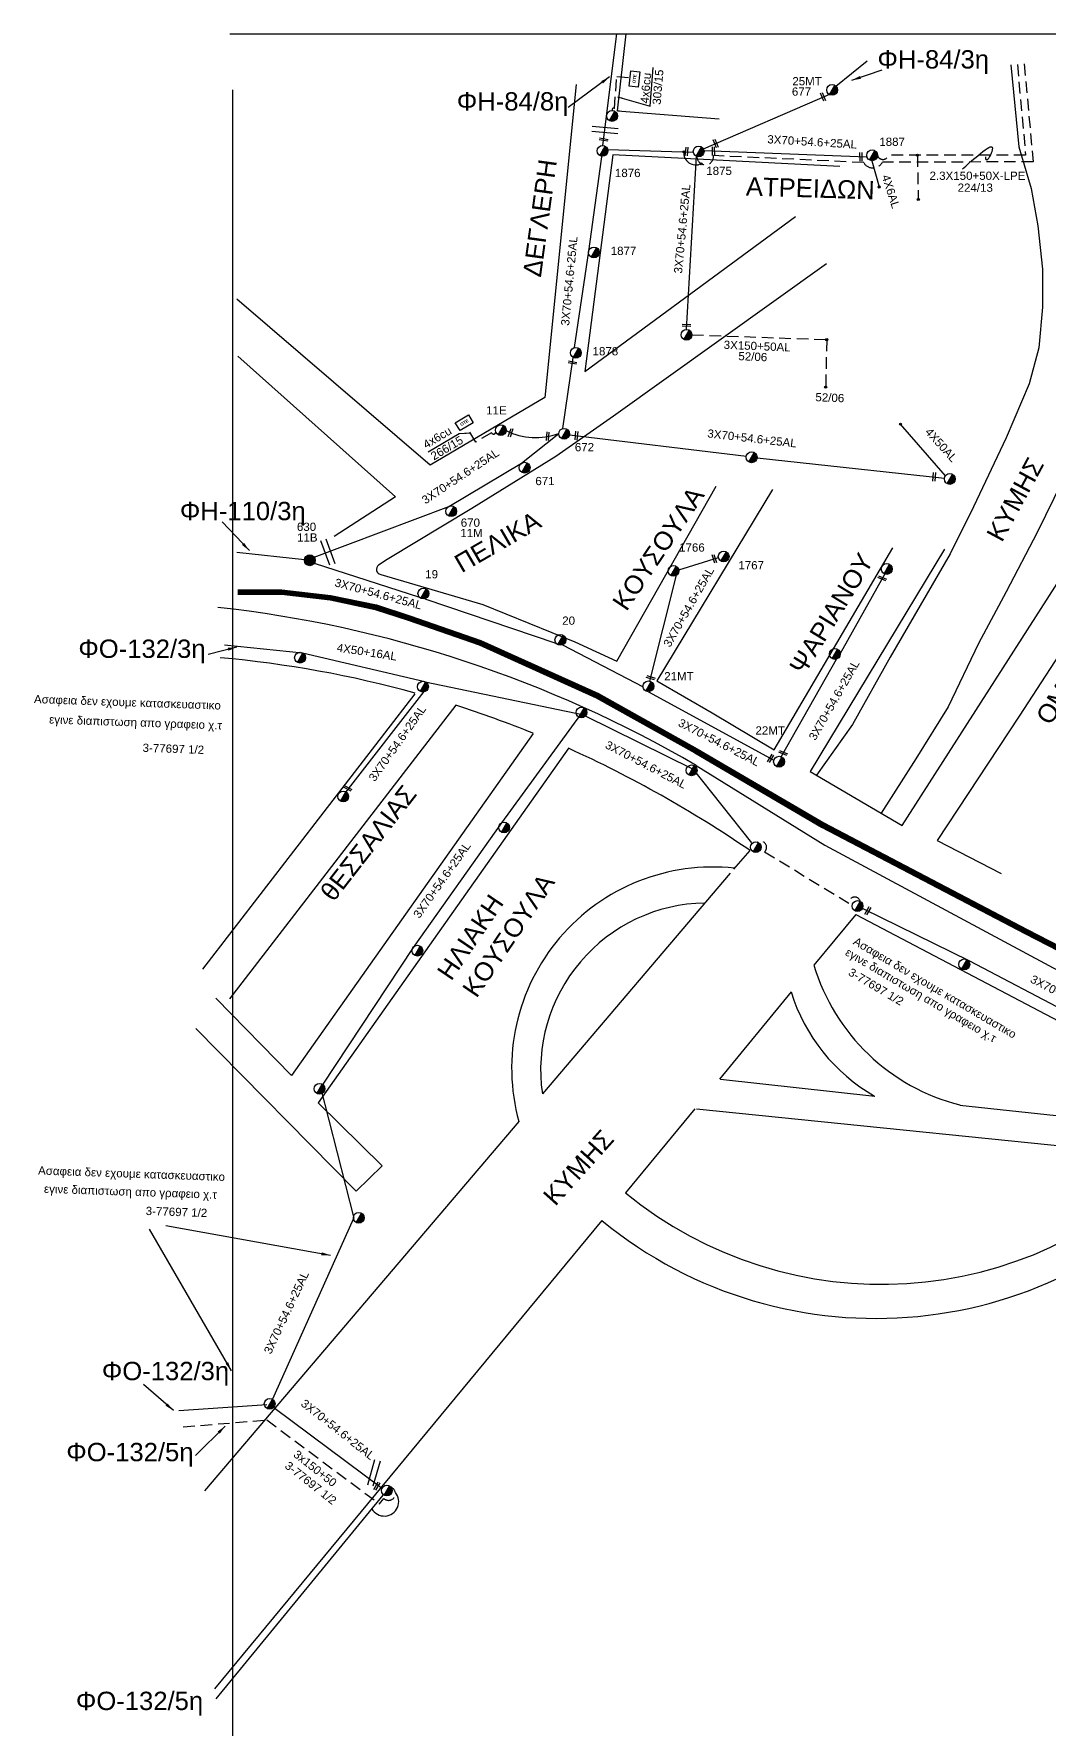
# Model space of a CAD drawing. Header units: millimetres. Extents: x 911 to 5440, y 753 to 2084.
# Drawn here: x 910.8 to 1132, y 1413.3 to 1782.9 of the extents above; entities that cross this region are included whole.
import ezdxf

# ---------------------------------------------------------------- set-up
doc = ezdxf.new("R2010")
doc.units = ezdxf.units.MM
doc.linetypes.add('DASHED', pattern=[19.05, 12.7, -6.35])
for name, color, linetype in [('Pillar OTE', 7, 'Continuous'), ('Άγνωστα', 7, 'Continuous'), ('Γυμνά εναέρια ΧΤ (3Φ)   4x50AL', 7, 'Continuous'), ('Γυμνά εναέρια ΧΤ και ΦΟΠ (3Φ)   4x50+16AL', 7, 'Continuous'), ('Επιγραφές - Σχήματα', 7, 'Continuous'), ('Καλώδια ΧΤ   3x150+50AL', 7, 'DASHED'), ('Καλώδια ΧΤ   3x150AL+50CU XLPE', 7, 'DASHED'), ('Μηχανική τομή', 7, 'Continuous'), ('Στύλος Ξύλινος', 7, 'Continuous'), ('Στύλος Ξύλινος @ 1', 7, 'Continuous'), ('Στύλος ΦΜ', 7, 'Continuous'), ('Στύλος ΦΜ @ 1', 7, 'Continuous'), ('Συνδέσεις', 7, 'Continuous'), ('Συνεστραμμένα ΧΤ   3x70+54.6+25 AL', 7, 'SYN_LINE'), ('Τομή', 7, 'Continuous'), ('Υπόβαθρο ΔΕΗ', 7, 'Continuous'), ('Υπόγεια καλώδια Παροχών ΧΤ   4x50AL', 7, 'DASHED'), ('Υπόγεια καλώδια Παροχών ΧΤ   4x6', 7, 'DASHED')]:
    doc.layers.add(name, color=color, linetype=linetype)
doc.styles.get("Standard").update_dxf_attribs({"font": 'arial.ttf'})
doc.linetypes.add('SYN_LINE', pattern='A,0.5,-0.0001,["/\\/\\/\\/",Standard,S=0.1,R=0,X=0,Y=-0.05],-0.25', length=0.7501)
doc.dimstyles.new('ISO-25', dxfattribs={"dimtxt": 2.5, "dimasz": 1.8, "dimexe": 1.25, "dimexo": 0.625, "dimtad": 1, "dimtxsty": 'Standard', "dimcen": 1.8, "dimadec": 0, "dimazin": 0, "dimtfac": 1, "dimtmove": 0, "dimatfit": 3, "dimfxl": 1.25, "dimarcsym": 0})

# ---------------------------------------------------------------- blocks, each defined once
blk = doc.blocks.new('ΥΠΑΡΧΩΝ ΤΣΙΜΕΝΤΕΝΙΟΣ ΣΤΥΛΟΣ')
at = {"layer": 'Στύλος ΦΜ'}
blk.add_hatch(color=7, dxfattribs=at).paths.add_polyline_path([(-1.29, -2.28, 0.574793), (2.62, 0, 0.268822), (1.3, 2.27)])
at = {"layer": 'Στύλος ΦΜ', "color": 7}
blk.add_line((-1.29, -2.28), (1.3, 2.27), dxfattribs=at)
blk.add_circle((0, 0), 2.62, dxfattribs=at)
at = {"layer": 'Στύλος ΦΜ', "flags": 4}
for tag, p in [('ΑΡΙΘΜΟΣ', (-4.68, 8.05)), ('ΤΥΠΟΣ', (-4.91, 3.03))]:
    blk.add_attdef(tag, p, '', height=4, dxfattribs=at)
blk = doc.blocks.new('ΥΠΑΡΧΩΝ ΞΥΛΙΝΟΣ ΣΤΥΛΟΣ')
at = {"layer": 'Στύλος Ξύλινος'}
h = blk.add_hatch(color=7, dxfattribs=at)
h.paths.add_polyline_path([(-2.62, 0, 0.270008), (-1.29, -2.28), (1.3, 2.27, 0.576266)])
h.paths.add_polyline_path([(-1.29, -2.28, 0.574793), (2.62, 0, 0.268822), (1.3, 2.27)])
at = {"layer": 'Στύλος Ξύλινος', "color": 7}
blk.add_line((-1.29, -2.28), (1.3, 2.27), dxfattribs=at)
blk.add_circle((0, 0), 2.62, dxfattribs=at)
at = {"layer": 'Στύλος Ξύλινος', "flags": 4}
for tag, p in [('ΑΡΙΘΜΟΣ', (-4.91, 8.6)), ('ΤΥΠΟΣ', (-4.85, 3.39))]:
    blk.add_attdef(tag, p, '', height=4, dxfattribs=at)
blk = doc.blocks.new('ΜΗΧΑΝΙΚΗ ΤΟΜΗ')
at = {"layer": 'Μηχανική τομή', "ltscale": 40}
for p, q in [((-1.89, 0.78), (1.89, 0.78)), ((1.89, 0), (-1.89, 0))]:
    blk.add_line(p, q, dxfattribs=at)
blk = doc.blocks.new('_ΣΥΝΔΕΣΗ')
at = {"layer": 'Συνδέσεις', "linetype": 'SYN_LINE', "ltscale": 40}
blk.add_hatch(color=256, dxfattribs=at).paths.add_polyline_path([(0.5, -0.01, 1), (-0.5, -0.01, 1)])
at = {"layer": 'Συνδέσεις'}
blk.add_circle((0, -0.01), 0.5, dxfattribs=at)
blk = doc.blocks.new('PILLAR ΟΤΕ')
at = {"layer": 'Pillar OTE', "ltscale": 40}
blk.add_lwpolyline([(-3.31, 2.02), (3.39, 2.02), (3.39, -1.99), (-3.31, -1.99)], close=True, dxfattribs=at)
at = {"layer": 'Pillar OTE', "insert": (-1.81, 0.71), "char_height": 1.3575, "width": 109.961, "attachment_point": 1}
blk.add_mtext('{\\fArial|b1|i0|c161|p34;OTE}', dxfattribs=at)
blk = doc.blocks.new('ΤΟΜΗ')
at = {"layer": 'Τομή', "ltscale": 40}
for p, q in [((-5.68, 0), (5.68, 0)), ((5.68, -2.33), (-5.68, -2.33))]:
    blk.add_line(p, q, dxfattribs=at)

msp = doc.modelspace()

# ---------------------------------------------------------------- linework, layer by layer
at = {"layer": 'Άγνωστα', "color": 6}
msp.add_lwpolyline([(1085.67, 1771.5), (1092.52, 1777.02)], dxfattribs=at)
at = {"layer": 'Γυμνά εναέρια ΧΤ (3Φ)   4x50AL', "color": 1, "linetype": 'SYN_LINE', "ltscale": 15}
msp.add_lwpolyline([(1109.56, 1686.48), (1099.75, 1697.75)], dxfattribs=at)
at = {"layer": 'Γυμνά εναέρια ΧΤ και ΦΟΠ (3Φ)   4x50+16AL', "color": 4}
for p, q in [((952.36, 1649.59), (969.33, 1647.83)), ((969.33, 1647.83), (996.04, 1641.61)), ((996.08, 1641.57), (1030.69, 1634.37))]:
    msp.add_line(p, q, dxfattribs=at)
at = {"layer": 'Επιγραφές - Σχήματα'}
for points in [[(953.51, 1782.88), (3198.57, 1782.88)], [(2959.33, 1782.88), (2959.33, 1782.88), (2959.33, 756.34), (954.14, 756.34), (954.14, 1770.68), (954.14, 1770.68)]]:
    msp.add_lwpolyline(points, dxfattribs=at)
at = {"layer": 'Επιγραφές - Σχήματα', "color": 0, "ltscale": 0.2}
msp.add_spline([(1113.31, 1753.43), (1119.66, 1757.19), (1118.47, 1755.38), (1118.36, 1756.06)], degree=3, dxfattribs=at)
at = {"layer": 'Καλώδια ΧΤ   3x150+50AL', "color": 151, "ltscale": 0.2}
msp.add_lwpolyline([(1054.29, 1717.25), (1083.68, 1716.18), (1083.45, 1705.83)], dxfattribs=at)
at = {"layer": 'Καλώδια ΧΤ   3x150AL+50CU XLPE', "color": 151, "ltscale": 0.2}
msp.add_line((1103.45, 1756.42), (1103.66, 1746.75), dxfattribs=at)
at = {"layer": 'Καλώδια ΧΤ   3x150AL+50CU XLPE', "color": 4, "linetype": 'DASHED', "ltscale": 0.2}
msp.add_line((1070.11, 1604.46), (1088.53, 1593.26), dxfattribs=at)
at = {"layer": 'Καλώδια ΧΤ   3x150AL+50CU XLPE', "linetype": 'DASHED', "ltscale": 0.2}
for p, q in [((972.75, 1549.67), (972.75, 1549.67)), ((986.72, 1535.97), (986.72, 1535.97))]:
    msp.add_line(p, q, dxfattribs=at)
at = {"layer": 'Καλώδια ΧΤ   3x150AL+50CU XLPE', "color": 1, "linetype": 'DASHED', "ltscale": 0.2}
for p, q in [((943.32, 1479.02), (961.53, 1480.52)), ((961.53, 1480.52), (986.12, 1462.19)), ((986.12, 1462.19), (987.07, 1463.41))]:
    msp.add_line(p, q, dxfattribs=at)
at = {"layer": 'Καλώδια ΧΤ   3x150AL+50CU XLPE', "color": 1, "ltscale": 0.2}
msp.add_lwpolyline([(1126.75, 1776.32), (1128.7, 1754.96), (1095.82, 1754.9, -0.595488), (1091.75, 1754.81), (1058.98, 1756.34, -1.054921), (1055.36, 1756.13)], format="xyb", dxfattribs=at)
at = {"layer": 'Καλώδια ΧΤ   3x150AL+50CU XLPE', "color": 151, "ltscale": 0.2}
msp.add_lwpolyline([(1125.26, 1776.19), (1127.05, 1756.46), (1097.13, 1756.41, -0.748091), (1094.76, 1756.35)], format="xyb", dxfattribs=at)
at = {"layer": 'Καλώδια ΧΤ   3x150AL+50CU XLPE', "color": 4, "linetype": 'DASHED', "ltscale": 0.2}
for centre, radius, start, end in [((1069.27, 1605.45), 1.3, 310.5567, 127.9902), ((1089.77, 1593.35), 1.25, 14.1688, 184.1377)]:
    msp.add_arc(centre, radius, start, end, dxfattribs=at)
at = {"layer": 'Καλώδια ΧΤ   3x150AL+50CU XLPE', "color": 1, "linetype": 'DASHED', "ltscale": 0.2}
msp.add_arc((988.12, 1464.46), 1.48, 224.9314, 71.1984, dxfattribs=at)
at = {"layer": 'Συνεστραμμένα ΧΤ   3x70+54.6+25 AL', "color": 4, "ltscale": 20}
for p, q in [((995.83, 1639.44), (978.8, 1617.54)), ((1029.95, 1634.42), (1012.74, 1610.81)), ((1030.88, 1634.17), (1054.55, 1622.46)), ((1054.34, 1622.74), (1067.29, 1606.39)), ((1012.74, 1610.81), (993.49, 1583.6)), ((1091.54, 1592.12), (1114.85, 1580.7)), ((993.49, 1583.6), (973.62, 1553.58)), ((1114.85, 1580.7), (1136.73, 1569.16)), ((973.3, 1553.01), (980.51, 1524.51)), ((962.51, 1484.32), (980.51, 1524.51)), ((942.37, 1482.55), (961.53, 1483.91)), ((963.09, 1483.27), (986.81, 1465.55))]:
    msp.add_line(p, q, dxfattribs=at)
at = {"layer": 'Συνεστραμμένα ΧΤ   3x70+54.6+25 AL', "color": 133, "ltscale": 15}
msp.add_lwpolyline([(1034.87, 1758.53), (1037.92, 1782.88)], dxfattribs=at)
at = {"layer": 'Συνεστραμμένα ΧΤ   3x70+54.6+25 AL', "color": 151, "ltscale": 20}
for points in [[(1056.77, 1757.83), (1084.34, 1769.77)], [(1055.19, 1756.21), (1053.03, 1718.41)]]:
    msp.add_lwpolyline(points, dxfattribs=at)
at = {"layer": 'Συνεστραμμένα ΧΤ   3x70+54.6+25 AL', "color": 1, "ltscale": 20}
for points in [[(1028.68, 1714.46), (1031.76, 1735.45), (1034.82, 1757.69)], [(1035.92, 1757.65), (1054.58, 1757.11)], [(1026.12, 1696.79), (1028.39, 1712.3)], [(1027.56, 1695.42), (1066.15, 1690.75)], [(1001.26, 1679.81), (1017.14, 1689.25)], [(1068.48, 1690.43), (1109.36, 1686)], [(971.9, 1668.72), (1001.26, 1679.81)], [(986.89, 1464.14), (950.44, 1419.68)]]:
    msp.add_lwpolyline(points, dxfattribs=at)
at = {"layer": 'Συνεστραμμένα ΧΤ   3x70+54.6+25 AL', "color": 151, "ltscale": 15}
msp.add_lwpolyline([(1056.92, 1757.41), (1092.46, 1756.03)], dxfattribs=at)
at = {"layer": 'Συνεστραμμένα ΧΤ   3x70+54.6+25 AL', "color": 1, "ltscale": 8}
msp.add_lwpolyline([(1017.14, 1689.25), (1025.23, 1695.72)], dxfattribs=at)
at = {"layer": 'Συνεστραμμένα ΧΤ   3x70+54.6+25 AL', "color": 2, "ltscale": 20}
for points in [[(955.04, 1669.86), (969.77, 1668.22)], [(971.92, 1667.42), (994.83, 1660.02)], [(1051.41, 1665.98), (1060.05, 1668.66)], [(1045.07, 1641.71), (1050.94, 1664.78)], [(1086.64, 1647.64), (1096.36, 1665.06)], [(996.02, 1659.67), (1024.63, 1649.99)], [(1026.02, 1649.58), (1043.61, 1640.42)], [(1073.77, 1625.18), (1085.78, 1646.48)], [(1044.84, 1639.39), (1072.15, 1624.42)]]:
    msp.add_lwpolyline(points, dxfattribs=at)
at = {"layer": 'Συνεστραμμένα ΧΤ   3x70+54.6+25 AL', "color": 1, "ltscale": 15}
msp.add_arc((1020.21, 1709.1), 14.29, 243.2728, 290.5629, dxfattribs=at)
at = {"layer": 'Τομή', "linetype": 'Continuous', "ltscale": 0.2}
msp.add_arc((987.2, 1462.7), 3.14, 209.5599, 39.9577, dxfattribs=at)
at = {"layer": 'Υπόβαθρο ΔΕΗ', "ltscale": 0.2}
for p, q in [((993.85, 1638.94), (947.51, 1578.86)), ((1002.8, 1636.42), (953.44, 1572.36)), ((1019.66, 1630.3), (966.95, 1555.65)), ((1027.4, 1627.12), (972.75, 1549.67)), ((1055.23, 1623.28), (1083.28, 1605.92)), ((1066.88, 1604.78), (1063.36, 1600.65)), ((1083.28, 1605.92), (1156.92, 1566.27)), ((1062.63, 1599.79), (1021.66, 1551.65)), ((1090.03, 1590.81), (1080.88, 1579.76)), ((1090.03, 1590.81), (1185.77, 1540.34)), ((966.95, 1555.65), (950.46, 1572.51)), ((1075.93, 1573.9), (1060.26, 1554.87)), ((946.04, 1565.92), (981.07, 1530.42)), ((972.75, 1549.67), (986.72, 1535.97)), ((1016.53, 1545.62), (947.94, 1465.03)), ((1054.93, 1548.41), (1039.76, 1530.1)), ((986.72, 1535.97), (981.07, 1530.42)), ((1034.64, 1524.02), (950.17, 1421.88))]:
    msp.add_line(p, q, dxfattribs=at)
for points in [[(1038.03, 1766.09), (1039.93, 1782.88)], [(1045.17, 1767.14), (1045.86, 1775.58)], [(1123.82, 1776.14), (1125.56, 1758.24), (1128.28, 1749.18), (1129.72, 1740.98), (1130.72, 1731.53), (1130.76, 1723.28), (1129.98, 1714.42), (1127.83, 1706.56), (1122.81, 1694.78), (1115.68, 1679.74), (1110.59, 1669.48), (1097.49, 1646.92), (1089.27, 1632.26), (1081.46, 1621.19)], [(1029.02, 1771.82), (1022.21, 1703.57), (997.16, 1688.77), (955.01, 1725.01)], [(1038.47, 1766.05), (1038.03, 1766.09)], [(1038.03, 1766.09), (1060.21, 1764.37)], [(1086.53, 1753.98), (1037.03, 1756.47), (1030.9, 1709.25), (1076.9, 1743.04)], [(1277.1, 1746.25), (1243.3, 1701.17), (1209.85, 1724.17), (1193.86, 1735.53), (1170.07, 1701.54), (1150.82, 1672.75), (1125.62, 1634.07), (1107.8, 1606.96), (1121.73, 1599.73)], [(955.23, 1712.56), (989.63, 1681.87), (976.26, 1673.21)], [(1003.49, 1695.66), (996.75, 1691.66)], [(1071.86, 1683.5), (1046.59, 1641.78), (1058.73, 1634.81), (1072.19, 1626.7), (1098.1, 1670.74)], [(1060.48, 1554.85), (1094.14, 1551.19)], [(1112.72, 1549.22), (1183.14, 1541.65)], [(1055.28, 1548.38), (1159.73, 1537.8)]]:
    msp.add_lwpolyline(points, dxfattribs=at)
for points in [[(1109.39, 1670.46), (1080.07, 1622), (1100.11, 1610.18), (1182.83, 1739.28, 0.517163), (1181.77, 1741.9), (1143.88, 1757.83), (1143.18, 1757.29), (1145.85, 1742.06), (1146.48, 1730.9), (1146.15, 1721.88), (1144.38, 1712.91), (1142.57, 1705.07), (1140, 1696.86), (1135.04, 1685.24), (1129.59, 1674.1), (1122.79, 1661.15), (1116.8, 1649.89), (1110.19, 1636.07), (1103.12, 1624.73), (1095.53, 1612.88)], [(1083.66, 1732.75), (1037.17, 1699.48), (1024.6, 1690.68), (1006.27, 1679.32), (987.82, 1668.24), (985.93, 1666.96, 0.691336), (986.4, 1664.97), (1008.71, 1658.4), (1028.72, 1650.29), (1037.91, 1646.02), (1059.59, 1684.25)]]:
    msp.add_lwpolyline(points, format="xyb", dxfattribs=at)
at = {"layer": 'Υπόβαθρο ΔΕΗ', "linetype": 'DASHED', "const_width": 1}
msp.add_lwpolyline([(955.23, 1661.16), (964.78, 1661.16), (975.44, 1659.92), (985.35, 1657.83), (992.59, 1655.51), (1008.05, 1650.09), (1033.66, 1638.53), (1055.16, 1626.48), (1082.78, 1610.33), (1127.17, 1587.1), (1225.87, 1536.27), (1281.07, 1508.08), (1300.1, 1498.32), (1332.18, 1483.78), (1344.27, 1478.51), (1358.7, 1473.38), (1392.88, 1460.02), (1421.23, 1448.82)], dxfattribs=at)
at = {"layer": 'Υπόβαθρο ΔΕΗ'}
for points in [[(955.23, 1661.64), (964.81, 1661.64), (975.52, 1660.4), (985.47, 1658.3), (992.74, 1655.97), (1008.23, 1650.54), (1033.88, 1638.96), (1055.4, 1626.9), (1083.02, 1610.75), (1127.39, 1587.53), (1226.09, 1536.7), (1281.29, 1508.51), (1300.31, 1498.76), (1332.37, 1484.22), (1344.45, 1478.96), (1358.87, 1473.83), (1393.05, 1460.47), (1421.4, 1449.27)], [(955.23, 1660.63), (964.75, 1660.63), (975.36, 1659.39), (985.21, 1657.32), (992.42, 1655.01), (1007.85, 1649.6), (1033.42, 1638.06), (1054.9, 1626.02), (1082.52, 1609.86), (1126.92, 1586.63), (1225.63, 1535.8), (1280.83, 1507.61), (1299.87, 1497.84), (1331.96, 1483.29), (1344.08, 1478.01), (1358.51, 1472.88), (1392.68, 1459.53), (1421.05, 1448.32)]]:
    msp.add_lwpolyline(points, dxfattribs=at)
at = {"layer": 'Υπόβαθρο ΔΕΗ', "ltscale": 0.2}
for centre, radius, start, end in [((1055.13, 1756.94), 2.64, 174.9138, 295.6525), ((921.67, 1394.33), 265.06, 59.7424, 83.6805), ((930.61, 1410.91), 236.78, 74.4874, 84.9581), ((930.61, 1410.91), 236.78, 67.9076, 72.2498), ((920.89, 1391.59), 258.39, 55.5981, 65.6714), ((1058.87, 1557.23), 43.91, 83.8643, 195.3388), ((1057.67, 1556.9), 36.39, 90.9124, 188.2906), ((1123.67, 1592.53), 44.65, 196.6134, 255.8367), ((1113.62, 1585.41), 39.41, 196.992, 240.2758), ((1095.62, 1598.21), 88.09, 230.6434, 316.5924), ((1094.43, 1597.09), 94.42, 230.7084, 320.3656)]:
    msp.add_arc(centre, radius, start, end, dxfattribs=at)
at = {"layer": 'Υπόγεια καλώδια Παροχών ΧΤ   4x6', "color": 133, "linetype": 'DASHED', "ltscale": 0.2}
msp.add_lwpolyline([(1036.93, 1766.16, -0.866775), (1037.36, 1766.61), (1037.9, 1773.59), (1040.74, 1773.37)], format="xyb", dxfattribs=at)
at = {"layer": 'Υπόγεια καλώδια Παροχών ΧΤ   4x6', "color": 151, "linetype": 'Continuous'}
msp.add_lwpolyline([(1093.5, 1755.22), (1095.11, 1749.49)], dxfattribs=at)
at = {"layer": 'Υπόγεια καλώδια Παροχών ΧΤ   4x6', "color": 1, "linetype": 'DASHED', "ltscale": 0.2}
msp.add_lwpolyline([(1011.5, 1696.06, -0.808162), (1010.58, 1695.88), (1007.14, 1693.84), (1005.22, 1697.1)], format="xyb", dxfattribs=at)

# ---------------------------------------------------------------- block references
at = {"layer": 'Pillar OTE'}
for p, xscale, yscale, zscale, rotation in [((1041.75, 1773.02), 0.4999999999999999, 0.4999999999999999, 0.4999999999999999, 83.87773843256626), ((1004.6, 1698.05), 0.5, 0.5, 0.5, 31)]:
    msp.add_blockref('PILLAR ΟΤΕ', p, dxfattribs=dict(at, xscale=xscale, yscale=yscale, zscale=zscale, rotation=rotation))
at = {"layer": 'Μηχανική τομή'}
for p, xscale, yscale, zscale, rotation in [((1082.7, 1769.06), 0.5000000000001771, 0.5000000000001771, 0.5000000000001771, 292.964125488819), ((1035.01, 1759.63), 0.5000000000001292, 0.5000000000001292, 0.5000000000001292, 350.0715872282533), ((1059.29, 1758.87), 0.5000000000001771, 0.5000000000001771, 0.5000000000001771, 292.964125488819), ((1052.93, 1757.25), 0.5000000000002064, 0.5000000000002064, 0.5000000000002064, 264.5326762619019), ((1058.77, 1757.33), 0.5000000000002035, 0.5000000000002035, 0.5000000000002035, 270.6458216775674), ((1090.94, 1756.09), 0.5000000000002035, 0.5000000000002035, 0.5000000000002035, 270.6458216775674), ((1053.07, 1719.12), 0.5000000000002875, 0.5000000000002875, 0.5000000000002875, 357.6404267188881), ((1028.19, 1710.99), 0.5000000000001292, 0.5000000000001292, 0.5000000000001292, 350.0715872282533), ((1014.53, 1695.92), 0.5000000000001292, 0.5000000000001292, 0.5000000000001292, 251.6976653471076), ((1022.61, 1695.13), 0.5000000000001293, 0.5000000000001293, 0.5000000000001293, 265.0357936141241), ((1028.89, 1695.26), 0.5000000000001295, 0.5000000000001295, 0.5000000000001295, 265.0357936141241), ((1106.92, 1686.26), 0.5000000000001295, 0.5000000000001295, 0.5000000000001295, 265.0357936141241), ((1058.97, 1668.33), 0.4999999999999972, 0.4999999999999972, 0.4999999999999972, 287.3790515131662), ((1095.73, 1663.93), 0.5000000000000323, 0.5000000000000323, 0.5000000000000323, 338.1811066266653), ((1045.21, 1642.24), 0.5000000000000024, 0.5000000000000024, 0.5000000000000024, 342.9496399920541), ((1074.13, 1625.83), 0.5000000000000323, 0.5000000000000323, 0.5000000000000323, 338.1811066266653), ((1071.61, 1624.72), 0.4999999999999836, 0.4999999999999836, 0.4999999999999836, 59.34469258350399), ((979.1, 1618.13), 0.5000000000000551, 0.5000000000000551, 0.5000000000000551, 332.3694662819093), ((1092.82, 1591.49), 0.4999999999999835, 0.4999999999999835, 0.4999999999999835, 59.34469258350399), ((985.71, 1466), 0.4999999999999835, 0.4999999999999835, 0.4999999999999835, 59.34469258350399)]:
    msp.add_blockref('ΜΗΧΑΝΙΚΗ ΤΟΜΗ', p, dxfattribs=dict(at, xscale=xscale, yscale=yscale, zscale=zscale, rotation=rotation))
at = {"layer": 'Στύλος Ξύλινος @ 1', "ltscale": 40}
ref = msp.add_blockref('ΥΠΑΡΧΩΝ ΞΥΛΙΝΟΣ ΣΤΥΛΟΣ', (970.93, 1668.05), dxfattribs=dict(at, xscale=0.4499999999998181, yscale=0.4499999999998181, zscale=0.4499999999998181))
ref.add_attrib('ΤΥΠΟΣ', '11B', (968.15, 1672.12), dxfattribs={"layer": 'Στύλος Ξύλινος', "height": 1.8, "flags": 4})
ref.add_attrib('ΑΡΙΘΜΟΣ', '630', (968.12, 1674.46), dxfattribs={"layer": 'Στύλος Ξύλινος', "height": 1.8, "flags": 4})
at = {"layer": 'Στύλος ΦΜ @ 1', "ltscale": 40}
ref = msp.add_blockref('ΥΠΑΡΧΩΝ ΤΣΙΜΕΝΤΕΝΙΟΣ ΣΤΥΛΟΣ', (1084.85, 1770.66), dxfattribs=dict(at, xscale=0.4499999999998181, yscale=0.4499999999998181, zscale=0.4499999999998181))
ref.add_attrib('ΤΥΠΟΣ', '677', (1076.08, 1769.4), dxfattribs={"layer": 'Στύλος ΦΜ', "height": 1.8, "flags": 4})
ref.add_attrib('ΑΡΙΘΜΟΣ', '25MT', (1076.18, 1771.66), dxfattribs={"layer": 'Στύλος ΦΜ', "height": 1.8, "flags": 4})
at = {"layer": 'Στύλος ΦΜ @ 1', "ltscale": 40, "xscale": 0.4499999999998181, "yscale": 0.4499999999998181, "zscale": 0.4499999999998181}
for p in [(1036.86, 1764.98), (1053.11, 1717.24), (1067.3, 1690.52), (1110.52, 1685.8), (1096.77, 1666.16), (1085.46, 1647.62), (968.81, 1646.81), (995.61, 1640.48), (1030.19, 1634.85), (1054.21, 1622.23), (978.23, 1616.53), (1013.3, 1609.76), (1068.22, 1605.47), (1090.4, 1592.63), (994.39, 1582.89), (1113.69, 1579.9), (973.05, 1552.76), (981.61, 1524.62), (962.18, 1484.04), (987.74, 1465.13)]:
    msp.add_blockref('ΥΠΑΡΧΩΝ ΤΣΙΜΕΝΤΕΝΙΟΣ ΣΤΥΛΟΣ', p, dxfattribs=at)
at = {"layer": 'Στύλος ΦΜ @ 1', "ltscale": 40}
ref = msp.add_blockref('ΥΠΑΡΧΩΝ ΤΣΙΜΕΝΤΕΝΙΟΣ ΣΤΥΛΟΣ', (1093.58, 1756.4), dxfattribs=dict(at, xscale=0.4499999999998181, yscale=0.4499999999998181, zscale=0.4499999999998181))
ref.add_attrib('ΤΥΠΟΣ', '1887', (1095.15, 1758.45), dxfattribs={"layer": 'Στύλος ΦΜ', "height": 1.8, "flags": 4})
ref = msp.add_blockref('ΥΠΑΡΧΩΝ ΤΣΙΜΕΝΤΕΝΙΟΣ ΣΤΥΛΟΣ', (1034.78, 1757.36), dxfattribs=dict(at, xscale=0.4499999999998181, yscale=0.4499999999998181, zscale=0.4499999999998181))
ref.add_attrib('ΤΥΠΟΣ', '1876', (1037.48, 1751.65), dxfattribs={"layer": 'Στύλος ΦΜ', "height": 1.8, "flags": 4})
ref = msp.add_blockref('ΥΠΑΡΧΩΝ ΤΣΙΜΕΝΤΕΝΙΟΣ ΣΤΥΛΟΣ', (1055.75, 1757.24), dxfattribs=dict(at, xscale=0.4499999999998181, yscale=0.4499999999998181, zscale=0.4499999999998181))
ref.add_attrib('ΤΥΠΟΣ', '1875', (1057.41, 1752.11), dxfattribs={"layer": 'Στύλος ΦΜ', "height": 1.8, "flags": 4})
ref = msp.add_blockref('ΥΠΑΡΧΩΝ ΤΣΙΜΕΝΤΕΝΙΟΣ ΣΤΥΛΟΣ', (1032.91, 1735.21), dxfattribs=dict(at, xscale=0.4499999999998181, yscale=0.4499999999998181, zscale=0.4499999999998181))
ref.add_attrib('ΤΥΠΟΣ', '1877', (1036.56, 1734.65), dxfattribs={"layer": 'Στύλος ΦΜ', "height": 1.8, "flags": 4})
ref = msp.add_blockref('ΥΠΑΡΧΩΝ ΤΣΙΜΕΝΤΕΝΙΟΣ ΣΤΥΛΟΣ', (1028.97, 1713.32), dxfattribs=dict(at, xscale=0.4499999999998181, yscale=0.4499999999998181, zscale=0.4499999999998181))
ref.add_attrib('ΤΥΠΟΣ', '1878', (1032.61, 1712.76), dxfattribs={"layer": 'Στύλος ΦΜ', "height": 1.8, "flags": 4})
ref = msp.add_blockref('ΥΠΑΡΧΩΝ ΤΣΙΜΕΝΤΕΝΙΟΣ ΣΤΥΛΟΣ', (1012.61, 1696.45), dxfattribs=dict(at, xscale=0.4499999999998181, yscale=0.4499999999998181, zscale=0.4499999999998181))
ref.add_attrib('ΤΥΠΟΣ', '11Ε', (1009.4, 1699.86), dxfattribs={"layer": 'Στύλος ΦΜ', "height": 1.8, "flags": 4})
ref = msp.add_blockref('ΥΠΑΡΧΩΝ ΤΣΙΜΕΝΤΕΝΙΟΣ ΣΤΥΛΟΣ', (1026.41, 1695.65), dxfattribs=dict(at, xscale=0.4499999999998181, yscale=0.4499999999998181, zscale=0.4499999999998181))
ref.add_attrib('ΤΥΠΟΣ', '672', (1028.74, 1691.83), dxfattribs={"layer": 'Στύλος ΦΜ', "height": 1.8, "flags": 4})
ref = msp.add_blockref('ΥΠΑΡΧΩΝ ΤΣΙΜΕΝΤΕΝΙΟΣ ΣΤΥΛΟΣ', (1017.79, 1688.26), dxfattribs=dict(at, xscale=0.4499999999998181, yscale=0.4499999999998181, zscale=0.4499999999998181))
ref.add_attrib('ΤΥΠΟΣ', '671', (1020.13, 1684.44), dxfattribs={"layer": 'Στύλος ΦΜ', "height": 1.8, "flags": 4})
ref = msp.add_blockref('ΥΠΑΡΧΩΝ ΤΣΙΜΕΝΤΕΝΙΟΣ ΣΤΥΛΟΣ', (1001.78, 1678.75), dxfattribs=dict(at, xscale=0.4499999999998181, yscale=0.4499999999998181, zscale=0.4499999999998181))
ref.add_attrib('ΤΥΠΟΣ', '11M', (1003.76, 1673.11), dxfattribs={"layer": 'Στύλος ΦΜ', "height": 1.8, "flags": 4})
ref.add_attrib('ΑΡΙΘΜΟΣ', '670', (1003.86, 1675.37), dxfattribs={"layer": 'Στύλος ΦΜ', "height": 1.8, "flags": 4})
ref = msp.add_blockref('ΥΠΑΡΧΩΝ ΤΣΙΜΕΝΤΕΝΙΟΣ ΣΤΥΛΟΣ', (1050.26, 1665.74), dxfattribs=dict(at, xscale=0.4499999999998181, yscale=0.4499999999998181, zscale=0.4499999999998181))
ref.add_attrib('ΤΥΠΟΣ', '1766', (1051.48, 1669.94), dxfattribs={"layer": 'Στύλος ΦΜ', "height": 1.8, "flags": 4})
ref = msp.add_blockref('ΥΠΑΡΧΩΝ ΤΣΙΜΕΝΤΕΝΙΟΣ ΣΤΥΛΟΣ', (1061.2, 1668.88), dxfattribs=dict(at, xscale=0.4499999999998181, yscale=0.4499999999998181, zscale=0.4499999999998181))
ref.add_attrib('ΤΥΠΟΣ', '1767', (1064.41, 1666.07), dxfattribs={"layer": 'Στύλος ΦΜ', "height": 1.8, "flags": 4})
ref = msp.add_blockref('ΥΠΑΡΧΩΝ ΤΣΙΜΕΝΤΕΝΙΟΣ ΣΤΥΛΟΣ', (995.71, 1660.8), dxfattribs=dict(at, xscale=0.4499999999998181, yscale=0.4499999999998181, zscale=0.4499999999998181))
ref.add_attrib('ΤΥΠΟΣ', '19', (996.11, 1664.11), dxfattribs={"layer": 'Στύλος ΦΜ', "height": 1.8, "flags": 4})
ref = msp.add_blockref('ΥΠΑΡΧΩΝ ΤΣΙΜΕΝΤΕΝΙΟΣ ΣΤΥΛΟΣ', (1025.59, 1650.68), dxfattribs=dict(at, xscale=0.4499999999998181, yscale=0.4499999999998181, zscale=0.4499999999998181))
ref.add_attrib('ΤΥΠΟΣ', '20', (1025.99, 1653.99), dxfattribs={"layer": 'Στύλος ΦΜ', "height": 1.8, "flags": 4})
ref = msp.add_blockref('ΥΠΑΡΧΩΝ ΤΣΙΜΕΝΤΕΝΙΟΣ ΣΤΥΛΟΣ', (1044.78, 1640.56), dxfattribs=dict(at, xscale=0.4499999999998181, yscale=0.4499999999998181, zscale=0.4499999999998181))
ref.add_attrib('ΤΥΠΟΣ', '21MT', (1048.24, 1641.86), dxfattribs={"layer": 'Στύλος ΦΜ', "height": 1.8, "flags": 4})
ref = msp.add_blockref('ΥΠΑΡΧΩΝ ΤΣΙΜΕΝΤΕΝΙΟΣ ΣΤΥΛΟΣ', (1073.28, 1624.11), dxfattribs=dict(at, xscale=0.4499999999998181, yscale=0.4499999999998181, zscale=0.4499999999998181))
ref.add_attrib('ΤΥΠΟΣ', '22MT', (1068.14, 1630.04), dxfattribs={"layer": 'Στύλος ΦΜ', "height": 1.8, "flags": 4})
at = {"layer": 'Συνδέσεις', "xscale": 0.4499999999998181, "yscale": 0.4499999999998181, "zscale": 0.4499999999998181}
for p in [(1052.51, 1757.18), (1103.45, 1756.42), (1056.28, 1754.56), (1095.11, 1749.49), (1103.66, 1746.76), (1083.68, 1716.18), (1083.45, 1705.83), (1099.75, 1697.75)]:
    msp.add_blockref('_ΣΥΝΔΕΣΗ', p, dxfattribs=at)
at = {"layer": 'Τομή', "xscale": 0.5000000000000044, "yscale": 0.5000000000000044, "zscale": 0.5000000000000044}
for p, rotation in [((1035.36, 1762.48), 355.02514075034), ((974.35, 1669.64), 110.2557593753068), ((984.35, 1469.13), 74.15573542226)]:
    msp.add_blockref('ΤΟΜΗ', p, dxfattribs=dict(at, rotation=rotation))

# ---------------------------------------------------------------- texts
at = {"layer": 'Γυμνά εναέρια ΧΤ (3Φ)   4x50AL', "color": 7, "insert": (1106.34, 1697.15), "char_height": 1.8, "width": 168.3718, "attachment_point": 1, "rotation": 312.0527}
msp.add_mtext('4X50AL', dxfattribs=at)
at = {"layer": 'Γυμνά εναέρια ΧΤ και ΦΟΠ (3Φ)   4x50+16AL', "color": 7, "insert": (977, 1649.95), "char_height": 1.8, "width": 168.3718, "attachment_point": 1, "rotation": 351.2523}
msp.add_mtext('4X50+16AL', dxfattribs=at)
at = {"layer": 'Επιγραφές - Σχήματα', "char_height": 4, "width": 11.1692, "attachment_point": 1}
for s, insert in [('ΦΗ-84/3η ', (1094.75, 1779.33)), ('ΦΗ-84/8η ', (1003, 1770.16)), ('ΦΗ-110/3η ', (942.6, 1680.8)), ('ΦΟ-132/3η ', (920.45, 1650.76)), ('ΦΟ-132/3η ', (925.58, 1493.2)), ('ΦΟ-132/5η ', (917.82, 1475.52)), ('ΦΟ-132/5η ', (919.92, 1421.24))]:
    msp.add_mtext(s, dxfattribs=dict(at, insert=insert))
for s, insert, rotation in [('ΔΕΓΛΕΡΗ ', (1017.37, 1730.23), 82.1783), ('ΑΤΡΕΙΔΩΝ ', (1066.13, 1751.63), 358.2823), ('ΚΥΜΗΣ ', (1118.36, 1673.69), 61.6253), ('ΚΟΥΣΟΥΛΑ ', (1036.68, 1658.98), 56.0625), ('ΠΕΛΙΚΑ ', (1002.02, 1668.65), 30.1085), ('ΟΜΟΡΦΟΚΚΛΗΣΙΑΣ ', (1129.07, 1633.98), 57.4534), ('ΨΑΡΙΑΝΟΥ ', (1075.32, 1644.86), 58.647), ('θΕΣΣΑΛΙΑΣ ', (972.94, 1595.8), 52.1648), ('ΗΛΙΑΚΗ ΚΟΥΣΟΥΛΑ ', (998.45, 1578.36), 55.8775), ('ΚΥΜΗΣ ', (1021.49, 1529.65), 48.1738)]:
    msp.add_mtext(s, dxfattribs=dict(at, insert=insert, rotation=rotation))
at = {"layer": 'Επιγραφές - Σχήματα', "color": 7, "char_height": 1.8, "width": 168.3718, "attachment_point": 1, "rotation": 357.6937}
for insert in [(1064.45, 1713.51), (1081.25, 1704.56)]:
    msp.add_mtext('52/06', dxfattribs=dict(at, insert=insert))
at = {"layer": 'Καλώδια ΧΤ   3x150+50AL', "color": 7, "insert": (1061.25, 1715.98), "char_height": 1.8, "width": 168.3718, "attachment_point": 1, "rotation": 357.6937}
msp.add_mtext('3X150+50AL', dxfattribs=at)
at = {"layer": 'Καλώδια ΧΤ   3x150AL+50CU XLPE', "color": 0, "ltscale": 0.2, "char_height": 1.8, "attachment_point": 1}
for s, width, insert in [('2.3X150+50X-LPE', 29.6818, (1106.11, 1752.84)), ('224/13', 8.2671, (1112.23, 1750.24))]:
    msp.add_mtext_dynamic_manual_height_columns(s, width=width, gutter_width=12.5, heights=[0], dxfattribs=dict(at, insert=insert))
at = {"layer": 'Συνεστραμμένα ΧΤ   3x70+54.6+25 AL', "color": 7, "char_height": 1.8, "width": 168.3718, "attachment_point": 1}
for s, insert, rotation in [('3X70+54.6+25AL', (1070.79, 1760.82), 356.5851), ('3X70+54.6+25AL', (1050.33, 1730.71), 84.5863), ('3X70+54.6+25AL', (1025.7, 1719.33), 84.5863), ('3X70+54.6+25AL', (1057.78, 1696.66), 353.4669), ('3X70+54.6+25AL', (995.14, 1681.71), 33.6664), ('3X70+54.6+25AL', (976.69, 1664.15), 344.8659), ('3X70+54.6+25AL', (1047.93, 1649.81), 60.2383), ('3X70+54.6+25AL', (1079.64, 1629.49), 60.2383), ('3X70+54.6+25AL', (983.63, 1620.67), 54.6797), ('3X70+54.6+25AL', (1036.01, 1628.8), 332.4763), ('3X70+54.6+25AL', (993.36, 1590.83), 54.6797), ('3X70+54.6+25AL', (1128.74, 1577.69), 332.4763), ('3X70+54.6+25AL', (960.83, 1495.5), 64.7533), ('3X70+54.6+25AL', (969.94, 1485.19), 321.7498), ('3-77697 1/2', (966.44, 1471.63), 321.7498), ('3x150+50', (968.29, 1474.1), 321.7498)]:
    msp.add_mtext(s, dxfattribs=dict(at, insert=insert, rotation=rotation))
at = {"layer": 'Συνεστραμμένα ΧΤ   3x70+54.6+25 AL', "color": 1, "char_height": 1.8, "width": 168.3718, "attachment_point": 1}
for s, insert, rotation in [('Aσαφεια δεν εχουμε κατασκευαστικο', (910.81, 1638.7), 358.0046), ('εγινε διαπιστωση απο γραφειο χ.τ', (914.12, 1634.26), 358.0046), ('3-77697 1/2', (934.5, 1628.07), 358.0046), ('Aσαφεια δεν εχουμε κατασκευαστικο', (1090.19, 1585.96), 329.4112), ('εγινε διαπιστωση απο γραφειο χ.τ', (1088.47, 1583.58), 329.4112), ('3-77697 1/2', (1089.13, 1579.22), 329.4112), ('Aσαφεια δεν εχουμε κατασκευαστικο', (911.71, 1535.87), 358.0046), ('εγινε διαπιστωση απο γραφειο χ.τ', (913, 1531.88), 358.0046), ('3-77697 1/2', (935.18, 1527.04), 358.0046)]:
    msp.add_mtext(s, dxfattribs=dict(at, insert=insert, rotation=rotation))
at = {"layer": 'Συνεστραμμένα ΧΤ   3x70+54.6+25 AL', "ltscale": 20, "insert": (1051.92, 1633.61), "char_height": 1.8, "width": 168.3718, "attachment_point": 1, "rotation": 332.7843}
msp.add_mtext('3X70+54.6+25AL', dxfattribs=at)
at = {"layer": 'Υπόγεια καλώδια Παροχών ΧΤ   4x50AL', "color": 7, "ltscale": 0.2, "char_height": 1.8, "attachment_point": 1}
for s, insert, rotation in [('4x6cu', (1043.04, 1767.79), 85.2407), ('303/15', (1045.65, 1767.52), 85.2407), ('4x6cu', (995.39, 1693.87), 31), ('266/15', (997.07, 1691.34), 31)]:
    msp.add_mtext_dynamic_manual_height_columns(s, width=1.8, gutter_width=12.5, heights=[0.118], dxfattribs=dict(at, insert=insert, rotation=rotation))
at = {"layer": 'Υπόγεια καλώδια Παροχών ΧΤ   4x6', "color": 7, "insert": (1097.36, 1752.38), "char_height": 1.8, "width": 168.3718, "attachment_point": 1, "rotation": 288.0147}
msp.add_mtext('4X6AL', dxfattribs=at)

# ---------------------------------------------------------------- leaders
at = {"layer": 'Επιγραφές - Σχήματα', "ltscale": 40}
for points, override in [([(1089.15, 1772.76), (1095.74, 1775.01)], {"dimasz": 2, "dimtad": 0}), ([(1036.29, 1773.53), (1027.3, 1766.79)], {"dimasz": 2, "dimtad": 0}), ([(1038.07, 1769.14), (1045.17, 1767.14)], {"dimasz": 1, "dimtad": 0}), ([(1005.81, 1695.81), (1003.49, 1695.66)], {"dimasz": 1, "dimtad": 0}), ([(957.75, 1670.16), (951.84, 1676.44)], {"dimasz": 2, "dimtad": 0}), ([(955.04, 1649.13), (948.73, 1647.5)], {"dimasz": 2, "dimtad": 0}), ([(941.2, 1482.56), (934.68, 1488.27)], {"dimasz": 2, "dimtad": 0}), ([(952.5, 1479.18), (945.97, 1472.79)], {"dimasz": 2, "dimtad": 0})]:
    msp.add_leader(points, dimstyle='ISO-25', override=override, dxfattribs=at)
at = {"layer": 'Επιγραφές - Σχήματα', "color": 1, "ltscale": 40}
for points in [[(975.48, 1516.42), (939.53, 1522.86)], [(953.84, 1491.23), (935.96, 1522.14)]]:
    msp.add_leader(points, dimstyle='ISO-25', override={"dimasz": 2, "dimtad": 0}, dxfattribs=at)

doc.saveas('drawing.dxf')
